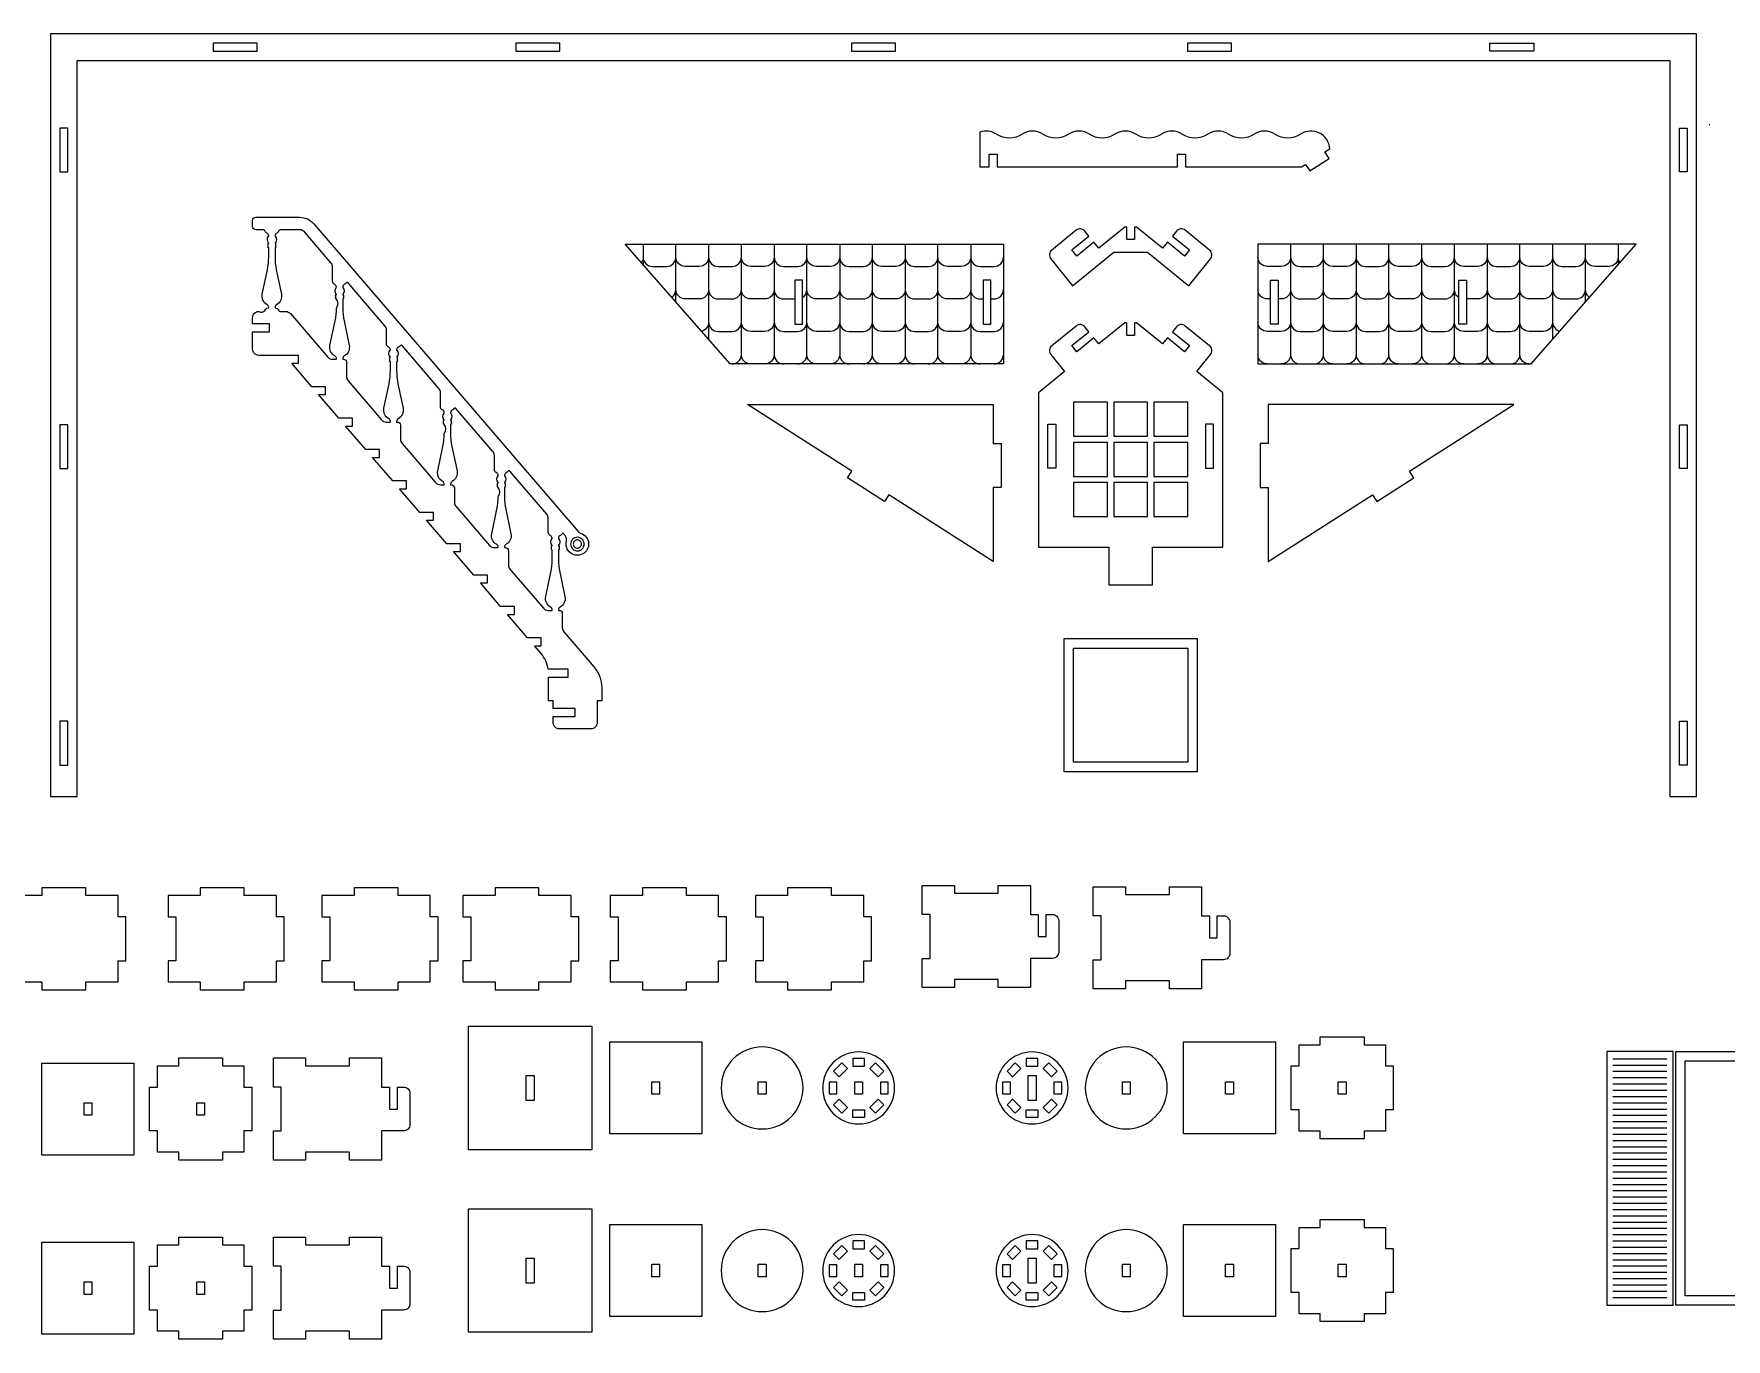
# Model space of a CAD drawing. Extents: x 9591 to 9820, y 1050 to 1177.
# Drawn here: x 9650.5 to 9704.4, y 1050.8 to 1092.4 of the extents above; entities that cross this region are included whole.
import ezdxf

# ---------------------------------------------------------------- set-up
doc = ezdxf.new("R2010")
doc.units = 0
doc.header["$MEASUREMENT"] = 0
doc.layers.add('LAYER_1', color=18, linetype='CONTINUOUS')

msp = doc.modelspace()

# ---------------------------------------------------------------- linework, layer by layer
at = {"layer": 'LAYER_1'}
for points in [[(9703.443, 1092.38), (9650.993, 1092.38), (9650.993, 1068.08), (9651.843, 1068.08), (9651.843, 1091.53), (9702.593, 1091.53), (9702.593, 1068.08), (9703.443, 1068.08)], [(9656.181, 1091.83), (9657.581, 1091.83), (9657.581, 1092.08), (9656.181, 1092.08)], [(9665.818, 1091.83), (9667.218, 1091.83), (9667.218, 1092.08), (9665.818, 1092.08)], [(9676.518, 1091.83), (9677.918, 1091.83), (9677.918, 1092.08), (9676.518, 1092.08)], [(9687.218, 1091.83), (9688.618, 1091.83), (9688.618, 1092.08), (9687.218, 1092.08)], [(9698.256, 1091.83), (9696.856, 1091.83), (9696.856, 1092.08), (9698.256, 1092.08)], [(9651.543, 1087.98), (9651.543, 1089.38), (9651.293, 1089.38), (9651.293, 1087.98)], [(9702.893, 1087.98), (9702.893, 1089.38), (9703.143, 1089.38), (9703.143, 1087.98)], [(9672.644, 1081.864), (9669.3, 1085.683), (9681.356, 1085.683), (9681.356, 1081.864)], [(9698.175, 1081.864), (9701.519, 1085.683), (9689.462, 1085.683), (9689.462, 1081.864)], [(9674.956, 1084.536), (9674.706, 1084.536), (9674.706, 1083.136), (9674.956, 1083.136)], [(9680.956, 1084.536), (9680.706, 1084.536), (9680.706, 1083.136), (9680.956, 1083.136)], [(9689.862, 1084.536), (9690.112, 1084.536), (9690.112, 1083.136), (9689.862, 1083.136)], [(9695.862, 1084.536), (9696.112, 1084.536), (9696.112, 1083.136), (9695.862, 1083.136)], [(9683.589, 1079.564), (9684.669, 1079.564), (9684.669, 1080.644), (9683.589, 1080.644)], [(9684.869, 1079.564), (9685.949, 1079.564), (9685.949, 1080.644), (9684.869, 1080.644)], [(9686.149, 1079.564), (9687.229, 1079.564), (9687.229, 1080.644), (9686.149, 1080.644)], [(9681.28, 1077.926), (9681.03, 1077.926), (9681.03, 1075.573), (9677.704, 1077.695), (9677.569, 1077.484), (9676.389, 1078.237), (9676.523, 1078.448), (9673.196, 1080.569), (9681.03, 1080.569), (9681.03, 1079.326), (9681.28, 1079.326)], [(9689.538, 1077.926), (9689.788, 1077.926), (9689.788, 1075.573), (9693.115, 1077.695), (9693.249, 1077.484), (9694.43, 1078.237), (9694.295, 1078.448), (9697.622, 1080.569), (9689.788, 1080.569), (9689.788, 1079.326), (9689.538, 1079.326)], [(9651.543, 1078.53), (9651.543, 1079.93), (9651.293, 1079.93), (9651.293, 1078.53)], [(9682.772, 1079.944), (9683.022, 1079.944), (9683.022, 1078.544), (9682.772, 1078.544)], [(9688.047, 1079.944), (9687.797, 1079.944), (9687.797, 1078.544), (9688.047, 1078.544)], [(9702.893, 1078.53), (9702.893, 1079.93), (9703.143, 1079.93), (9703.143, 1078.53)], [(9683.589, 1078.284), (9684.669, 1078.284), (9684.669, 1079.364), (9683.589, 1079.364)], [(9684.869, 1078.284), (9685.949, 1078.284), (9685.949, 1079.364), (9684.869, 1079.364)], [(9686.149, 1078.284), (9687.229, 1078.284), (9687.229, 1079.364), (9686.149, 1079.364)], [(9683.589, 1077.004), (9684.669, 1077.004), (9684.669, 1078.084), (9683.589, 1078.084)], [(9684.869, 1077.004), (9685.949, 1077.004), (9685.949, 1078.084), (9684.869, 1078.084)], [(9686.149, 1077.004), (9687.229, 1077.004), (9687.229, 1078.084), (9686.149, 1078.084)], [(9683.289, 1073.115), (9687.529, 1073.115), (9687.529, 1068.875), (9683.289, 1068.875)], [(9683.589, 1072.815), (9687.229, 1072.815), (9687.229, 1069.175), (9683.589, 1069.175)], [(9651.543, 1069.08), (9651.543, 1070.48), (9651.293, 1070.48), (9651.293, 1069.08)], [(9702.893, 1069.08), (9702.893, 1070.48), (9703.143, 1070.48), (9703.143, 1069.08)], [(9649.697, 1064.251), (9649.947, 1064.251), (9649.947, 1062.851), (9649.697, 1062.851), (9649.697, 1062.176), (9650.722, 1062.176), (9650.722, 1061.926), (9652.122, 1061.926), (9652.122, 1062.176), (9653.147, 1062.176), (9653.147, 1062.851), (9653.397, 1062.851), (9653.397, 1064.251), (9653.147, 1064.251), (9653.147, 1064.927), (9652.122, 1064.927), (9652.122, 1065.177), (9650.722, 1065.177), (9650.722, 1064.927), (9649.697, 1064.927)], [(9654.739, 1064.251), (9654.989, 1064.251), (9654.989, 1062.851), (9654.739, 1062.851), (9654.739, 1062.176), (9655.764, 1062.176), (9655.764, 1061.926), (9657.164, 1061.926), (9657.164, 1062.176), (9658.189, 1062.176), (9658.189, 1062.851), (9658.439, 1062.851), (9658.439, 1064.251), (9658.189, 1064.251), (9658.189, 1064.927), (9657.164, 1064.927), (9657.164, 1065.177), (9655.764, 1065.177), (9655.764, 1064.927), (9654.739, 1064.927)], [(9659.642, 1064.251), (9659.892, 1064.251), (9659.892, 1062.851), (9659.642, 1062.851), (9659.642, 1062.176), (9660.667, 1062.176), (9660.667, 1061.926), (9662.067, 1061.926), (9662.067, 1062.176), (9663.092, 1062.176), (9663.092, 1062.851), (9663.342, 1062.851), (9663.342, 1064.251), (9663.092, 1064.251), (9663.092, 1064.927), (9662.067, 1064.927), (9662.067, 1065.177), (9660.667, 1065.177), (9660.667, 1064.927), (9659.642, 1064.927)], [(9664.131, 1064.251), (9664.381, 1064.251), (9664.381, 1062.851), (9664.131, 1062.851), (9664.131, 1062.176), (9665.156, 1062.176), (9665.156, 1061.926), (9666.556, 1061.926), (9666.556, 1062.176), (9667.581, 1062.176), (9667.581, 1062.851), (9667.831, 1062.851), (9667.831, 1064.251), (9667.581, 1064.251), (9667.581, 1064.927), (9666.556, 1064.927), (9666.556, 1065.177), (9665.156, 1065.177), (9665.156, 1064.927), (9664.131, 1064.927)], [(9668.828, 1064.251), (9669.078, 1064.251), (9669.078, 1062.851), (9668.828, 1062.851), (9668.828, 1062.176), (9669.853, 1062.176), (9669.853, 1061.926), (9671.253, 1061.926), (9671.253, 1062.176), (9672.278, 1062.176), (9672.278, 1062.851), (9672.528, 1062.851), (9672.528, 1064.251), (9672.278, 1064.251), (9672.278, 1064.927), (9671.253, 1064.927), (9671.253, 1065.177), (9669.853, 1065.177), (9669.853, 1064.927), (9668.828, 1064.927)], [(9673.455, 1064.251), (9673.705, 1064.251), (9673.705, 1062.851), (9673.455, 1062.851), (9673.455, 1062.176), (9674.48, 1062.176), (9674.48, 1061.926), (9675.88, 1061.926), (9675.88, 1062.176), (9676.905, 1062.176), (9676.905, 1062.851), (9677.155, 1062.851), (9677.155, 1064.251), (9676.905, 1064.251), (9676.905, 1064.927), (9675.88, 1064.927), (9675.88, 1065.177), (9674.48, 1065.177), (9674.48, 1064.927), (9673.455, 1064.927)], [(9664.311, 1056.834), (9664.311, 1060.766), (9668.242, 1060.766), (9668.242, 1056.834)], [(9668.811, 1057.334), (9668.811, 1060.266), (9671.742, 1060.266), (9671.742, 1057.334)], [(9687.091, 1057.334), (9687.091, 1060.266), (9690.023, 1060.266), (9690.023, 1057.334)], [(9692.848, 1060.176), (9693.524, 1060.176), (9693.524, 1059.5), (9693.774, 1059.5), (9693.774, 1058.1), (9693.524, 1058.1), (9693.524, 1057.424), (9692.848, 1057.424), (9692.848, 1057.174), (9691.448, 1057.174), (9691.448, 1057.424), (9690.773, 1057.424), (9690.773, 1058.1), (9690.523, 1058.1), (9690.523, 1059.5), (9690.773, 1059.5), (9690.773, 1060.176), (9691.448, 1060.176), (9691.448, 1060.426), (9692.848, 1060.426)], [(9650.721, 1056.664), (9650.721, 1059.595), (9653.652, 1059.595), (9653.652, 1056.664)], [(9656.478, 1059.505), (9657.153, 1059.505), (9657.153, 1058.829), (9657.403, 1058.829), (9657.403, 1057.429), (9657.153, 1057.429), (9657.153, 1056.754), (9656.478, 1056.754), (9656.478, 1056.504), (9655.078, 1056.504), (9655.078, 1056.754), (9654.402, 1056.754), (9654.402, 1057.429), (9654.152, 1057.429), (9654.152, 1058.829), (9654.402, 1058.829), (9654.402, 1059.505), (9655.078, 1059.505), (9655.078, 1059.755), (9656.478, 1059.755)], [(9676.384, 1059.422), (9676.119, 1059.158), (9675.943, 1059.334), (9676.207, 1059.599)], [(9676.555, 1059.493), (9676.929, 1059.493), (9676.929, 1059.743), (9676.555, 1059.743)], [(9677.364, 1059.158), (9677.099, 1059.422), (9677.276, 1059.599), (9677.54, 1059.334)], [(9681.911, 1059.422), (9681.646, 1059.158), (9681.47, 1059.334), (9681.734, 1059.599)], [(9682.082, 1059.493), (9682.456, 1059.493), (9682.456, 1059.743), (9682.082, 1059.743)], [(9682.891, 1059.158), (9682.626, 1059.422), (9682.803, 1059.599), (9683.068, 1059.334)], [(9702.697, 1059.959), (9700.577, 1059.959), (9700.577, 1051.879), (9702.697, 1051.879)], [(9707.017, 1059.959), (9707.017, 1051.879), (9702.777, 1051.879), (9702.777, 1059.959)], [(9703.077, 1059.659), (9706.717, 1059.659), (9706.717, 1052.179), (9703.077, 1052.179)], [(9666.151, 1058.4), (9666.151, 1059.2), (9666.401, 1059.2), (9666.401, 1058.4)], [(9682.394, 1059.2), (9682.394, 1058.4), (9682.144, 1058.4), (9682.144, 1059.2)], [(9670.151, 1058.6), (9670.151, 1059), (9670.401, 1059), (9670.401, 1058.6)], [(9673.542, 1058.6), (9673.542, 1059), (9673.792, 1059), (9673.792, 1058.6)], [(9676.049, 1058.613), (9676.049, 1058.987), (9675.799, 1058.987), (9675.799, 1058.613)], [(9676.617, 1058.6), (9676.617, 1059), (9676.867, 1059), (9676.867, 1058.6)], [(9677.434, 1058.987), (9677.434, 1058.613), (9677.684, 1058.613), (9677.684, 1058.987)], [(9681.576, 1058.613), (9681.576, 1058.987), (9681.326, 1058.987), (9681.326, 1058.613)], [(9682.962, 1058.987), (9682.962, 1058.613), (9683.212, 1058.613), (9683.212, 1058.987)], [(9685.144, 1058.6), (9685.144, 1059), (9685.394, 1059), (9685.394, 1058.6)], [(9688.432, 1058.6), (9688.432, 1059), (9688.682, 1059), (9688.682, 1058.6)], [(9692.023, 1058.6), (9692.023, 1059), (9692.273, 1059), (9692.273, 1058.6)], [(9652.061, 1057.929), (9652.061, 1058.329), (9652.311, 1058.329), (9652.311, 1057.929)], [(9655.653, 1057.929), (9655.653, 1058.329), (9655.903, 1058.329), (9655.903, 1057.929)], [(9676.384, 1058.178), (9676.119, 1058.442), (9675.943, 1058.265), (9676.207, 1058.001)], [(9676.555, 1058.107), (9676.929, 1058.107), (9676.929, 1057.857), (9676.555, 1057.857)], [(9677.364, 1058.442), (9677.099, 1058.178), (9677.276, 1058.001), (9677.54, 1058.265)], [(9681.911, 1058.178), (9681.646, 1058.442), (9681.47, 1058.265), (9681.734, 1058.001)], [(9682.082, 1058.107), (9682.456, 1058.107), (9682.456, 1057.857), (9682.082, 1057.857)], [(9682.891, 1058.442), (9682.626, 1058.178), (9682.803, 1058.001), (9683.068, 1058.265)], [(9664.311, 1051.017), (9664.311, 1054.948), (9668.242, 1054.948), (9668.242, 1051.017)], [(9668.811, 1051.517), (9668.811, 1054.448), (9671.742, 1054.448), (9671.742, 1051.517)], [(9687.091, 1051.517), (9687.091, 1054.448), (9690.023, 1054.448), (9690.023, 1051.517)], [(9692.848, 1054.358), (9693.524, 1054.358), (9693.524, 1053.682), (9693.774, 1053.682), (9693.774, 1052.282), (9693.524, 1052.282), (9693.524, 1051.607), (9692.848, 1051.607), (9692.848, 1051.357), (9691.448, 1051.357), (9691.448, 1051.607), (9690.773, 1051.607), (9690.773, 1052.282), (9690.523, 1052.282), (9690.523, 1053.682), (9690.773, 1053.682), (9690.773, 1054.358), (9691.448, 1054.358), (9691.448, 1054.608), (9692.848, 1054.608)], [(9650.721, 1050.958), (9650.721, 1053.889), (9653.652, 1053.889), (9653.652, 1050.958)], [(9656.478, 1053.799), (9657.153, 1053.799), (9657.153, 1053.124), (9657.403, 1053.124), (9657.403, 1051.724), (9657.153, 1051.724), (9657.153, 1051.048), (9656.478, 1051.048), (9656.478, 1050.798), (9655.078, 1050.798), (9655.078, 1051.048), (9654.402, 1051.048), (9654.402, 1051.724), (9654.152, 1051.724), (9654.152, 1053.124), (9654.402, 1053.124), (9654.402, 1053.799), (9655.078, 1053.799), (9655.078, 1054.049), (9656.478, 1054.049)], [(9676.384, 1053.605), (9676.119, 1053.34), (9675.943, 1053.517), (9676.207, 1053.781)], [(9676.555, 1053.675), (9676.929, 1053.675), (9676.929, 1053.925), (9676.555, 1053.925)], [(9677.364, 1053.34), (9677.099, 1053.605), (9677.276, 1053.781), (9677.54, 1053.517)], [(9681.911, 1053.605), (9681.646, 1053.34), (9681.47, 1053.517), (9681.734, 1053.781)], [(9682.082, 1053.675), (9682.456, 1053.675), (9682.456, 1053.925), (9682.082, 1053.925)], [(9682.891, 1053.34), (9682.626, 1053.605), (9682.803, 1053.781), (9683.068, 1053.517)], [(9666.151, 1052.582), (9666.151, 1053.382), (9666.401, 1053.382), (9666.401, 1052.582)], [(9670.151, 1052.782), (9670.151, 1053.182), (9670.401, 1053.182), (9670.401, 1052.782)], [(9673.542, 1052.782), (9673.542, 1053.182), (9673.792, 1053.182), (9673.792, 1052.782)], [(9676.049, 1052.795), (9676.049, 1053.169), (9675.799, 1053.169), (9675.799, 1052.795)], [(9676.617, 1052.782), (9676.617, 1053.182), (9676.867, 1053.182), (9676.867, 1052.782)], [(9677.434, 1053.169), (9677.434, 1052.795), (9677.684, 1052.795), (9677.684, 1053.169)], [(9681.576, 1052.795), (9681.576, 1053.169), (9681.326, 1053.169), (9681.326, 1052.795)], [(9682.394, 1053.382), (9682.394, 1052.582), (9682.144, 1052.582), (9682.144, 1053.382)], [(9682.962, 1053.169), (9682.962, 1052.795), (9683.212, 1052.795), (9683.212, 1053.169)], [(9685.144, 1052.782), (9685.144, 1053.182), (9685.394, 1053.182), (9685.394, 1052.782)], [(9688.432, 1052.782), (9688.432, 1053.182), (9688.682, 1053.182), (9688.682, 1052.782)], [(9692.023, 1052.782), (9692.023, 1053.182), (9692.273, 1053.182), (9692.273, 1052.782)], [(9652.061, 1052.224), (9652.061, 1052.624), (9652.311, 1052.624), (9652.311, 1052.224)], [(9655.653, 1052.224), (9655.653, 1052.624), (9655.903, 1052.624), (9655.903, 1052.224)], [(9676.384, 1052.36), (9676.119, 1052.625), (9675.943, 1052.448), (9676.207, 1052.183)], [(9677.364, 1052.625), (9677.099, 1052.36), (9677.276, 1052.183), (9677.54, 1052.448)], [(9681.911, 1052.36), (9681.646, 1052.625), (9681.47, 1052.448), (9681.734, 1052.183)], [(9682.891, 1052.625), (9682.626, 1052.36), (9682.803, 1052.183), (9683.068, 1052.448)], [(9676.555, 1052.289), (9676.929, 1052.289), (9676.929, 1052.039), (9676.555, 1052.039)], [(9682.082, 1052.289), (9682.456, 1052.289), (9682.456, 1052.039), (9682.082, 1052.039)]]:
    msp.add_lwpolyline(points, close=True, dxfattribs=at)
for points in [[(9686.904, 1088.142), (9686.904, 1088.542), (9687.154, 1088.542), (9687.154, 1088.142), (9690.852, 1088.142), (9690.979, 1088.223), (9691.113, 1088.012), (9691.733, 1088.407), (9691.598, 1088.618), (9691.753, 1088.717, 0.579603), (9690.823, 1089.185, -0.300981), (9690.007, 1089.185, 0.300981), (9689.345, 1089.185, -0.300981), (9688.529, 1089.185, 0.300981), (9687.866, 1089.185, -0.300981), (9687.05, 1089.185, 0.300981), (9686.388, 1089.185, -0.300981), (9685.572, 1089.185, 0.300981), (9684.91, 1089.185, -0.300981), (9684.094, 1089.185, 0.300981), (9683.431, 1089.185, -0.300981), (9682.615, 1089.185, 0.300981), (9681.953, 1089.185, -0.300981), (9681.137, 1089.185, 0.236244), (9680.604, 1089.249), (9680.604, 1088.142), (9680.904, 1088.142), (9680.904, 1088.542), (9681.154, 1088.542), (9681.154, 1088.142)], [(9666.864, 1071.887), (9667.49, 1071.887), (9667.49, 1072.137), (9666.853, 1072.137, 0.140614), (9666.622, 1072.638), (9666.409, 1072.887), (9666.631, 1072.887), (9666.631, 1073.137), (9666.194, 1073.137), (9665.55, 1073.887), (9665.772, 1073.887), (9665.772, 1074.137), (9665.335, 1074.137), (9664.691, 1074.887), (9664.913, 1074.887), (9664.913, 1075.137), (9664.476, 1075.137), (9663.831, 1075.887), (9664.054, 1075.887), (9664.054, 1076.137), (9663.617, 1076.137), (9662.972, 1076.887), (9663.195, 1076.887), (9663.195, 1077.137), (9662.758, 1077.137), (9662.113, 1077.887), (9662.336, 1077.887), (9662.336, 1078.137), (9661.899, 1078.137), (9661.254, 1078.887), (9661.476, 1078.887), (9661.476, 1079.137), (9661.039, 1079.137), (9660.395, 1079.887), (9660.617, 1079.887), (9660.617, 1080.137), (9660.18, 1080.137), (9659.536, 1080.887), (9659.758, 1080.887), (9659.758, 1081.137), (9659.321, 1081.137), (9658.677, 1081.887), (9658.899, 1081.887), (9658.899, 1082.137), (9657.632, 1082.137, -0.414214), (9657.432, 1082.337), (9657.432, 1082.887), (9657.973, 1082.887), (9657.973, 1083.137), (9657.432, 1083.137), (9657.432, 1083.337, -0.414214), (9657.632, 1083.537, 0.352171), (9657.825, 1083.569, -0.352171), (9657.923, 1083.647), (9657.946, 1083.647), (9657.946, 1083.664, 0.272519), (9657.894, 1083.751, -0.328849), (9657.74, 1084.088), (9657.903, 1084.866, 0.051698), (9657.946, 1085.277), (9657.946, 1085.563, 0.366837), (9657.937, 1085.573, -0.600564), (9657.925, 1085.609, 0.39765), (9657.925, 1085.623, -0.39765), (9657.925, 1085.653, 0.39765), (9657.925, 1085.667, -0.594353), (9657.937, 1085.704, 0.584261), (9657.943, 1085.72, -0.375636), (9657.941, 1085.932, 0.187098), (9657.946, 1085.946, 0.294683), (9657.884, 1086.035, -0.244569), (9657.825, 1086.106, 0.352171), (9657.786, 1086.137), (9657.532, 1086.137, -0.414214), (9657.432, 1086.237), (9657.432, 1086.437, -0.414214), (9657.532, 1086.537), (9658.932, 1086.537, -0.21865), (9659.387, 1086.328), (9667.807, 1076.527, 0.134714), (9667.895, 1076.468, -0.655406), (9667.951, 1075.811, -0.655406), (9667.432, 1076.218, 0.245805), (9667.39, 1076.398), (9667.349, 1076.447, 0.507332), (9667.284, 1076.442, -0.156752), (9667.238, 1076.402, 0.294683), (9667.176, 1076.313, 0.187098), (9667.181, 1076.299, -0.375636), (9667.179, 1076.087, 0.584261), (9667.185, 1076.071, -0.594353), (9667.197, 1076.034, 0.39765), (9667.197, 1076.02, -0.39765), (9667.197, 1075.99, 0.39765), (9667.197, 1075.977, -0.600564), (9667.185, 1075.94, 0.366837), (9667.176, 1075.93), (9667.176, 1075.644, 0.051698), (9667.219, 1075.234), (9667.382, 1074.456, -0.328849), (9667.228, 1074.119, 0.272519), (9667.176, 1074.031), (9667.176, 1074.014), (9667.199, 1074.014, -0.414214), (9667.299, 1073.914), (9667.299, 1073.459, 0.179323), (9667.348, 1073.329), (9668.314, 1072.204, -0.179323), (9668.556, 1071.552), (9668.556, 1071.137), (9668.41, 1071.137), (9668.41, 1070.437, -0.414214), (9668.21, 1070.237), (9667.21, 1070.237, -0.414214), (9667.01, 1070.437), (9667.01, 1070.637), (9667.71, 1070.637), (9667.71, 1070.887), (9667.01, 1070.887), (9667.01, 1071.137), (9666.864, 1071.137)], [(9658.267, 1086.107, -0.251154), (9658.207, 1086.035, 0.294683), (9658.146, 1085.946, 0.187098), (9658.151, 1085.932, -0.375636), (9658.149, 1085.72, 0.584261), (9658.155, 1085.704, -0.594353), (9658.166, 1085.667, 0.39765), (9658.166, 1085.653, -0.39765), (9658.166, 1085.623, 0.39765), (9658.166, 1085.609, -0.600564), (9658.154, 1085.573, 0.366837), (9658.146, 1085.563), (9658.146, 1085.277, 0.051698), (9658.188, 1084.866), (9658.351, 1084.088, -0.328849), (9658.197, 1083.751, 0.272519), (9658.146, 1083.664), (9658.146, 1083.647, -0.352171), (9658.266, 1083.569, 0.352171), (9658.306, 1083.537), (9658.486, 1083.537, -0.21865), (9658.638, 1083.468), (9659.826, 1082.084, 0.21865), (9659.978, 1082.014), (9660.104, 1082.014), (9660.104, 1082.031, 0.272519), (9660.052, 1082.119, -0.328849), (9659.898, 1082.456), (9660.061, 1083.234, 0.051698), (9660.104, 1083.644, 0.366837), (9660.095, 1083.94, -0.600564), (9660.083, 1083.977, 0.39765), (9660.083, 1083.99, -0.39765), (9660.083, 1084.02, 0.39765), (9660.083, 1084.034, -0.594353), (9660.095, 1084.071, 0.584261), (9660.1, 1084.087, -0.375636), (9660.099, 1084.299, 0.187098), (9660.104, 1084.313, 0.294683), (9660.042, 1084.402, -0.302722), (9659.981, 1084.494), (9659.981, 1084.95, 0.179323), (9659.932, 1085.08), (9659.084, 1086.068, 0.21865), (9658.932, 1086.137), (9658.306, 1086.137, 0.352171)], [(9685.534, 1086.224), (9685.534, 1085.824), (9685.284, 1085.824), (9685.284, 1086.224), (9685.226, 1086.224), (9684.393, 1085.548), (9684.236, 1085.743), (9683.692, 1085.302), (9683.534, 1085.496), (9684.078, 1085.937), (9683.952, 1086.092, 0.414214), (9683.671, 1086.122), (9682.894, 1085.492, 0.414214), (9682.865, 1085.211), (9683.557, 1084.356), (9684.874, 1085.424), (9685.944, 1085.424), (9687.261, 1084.356), (9687.954, 1085.211, 0.414214), (9687.924, 1085.492), (9687.147, 1086.122, 0.414214), (9686.866, 1086.092), (9686.74, 1085.937), (9687.284, 1085.496), (9687.127, 1085.302), (9686.583, 1085.743), (9686.425, 1085.548), (9685.592, 1086.224)], [(9661.813, 1081.94, -0.600564), (9661.801, 1081.977, 0.39765), (9661.801, 1081.99, -0.39765), (9661.801, 1082.02, 0.39765), (9661.801, 1082.034, -0.594353), (9661.813, 1082.071, 0.584261), (9661.819, 1082.087, -0.375636), (9661.817, 1082.299, 0.187098), (9661.822, 1082.313, 0.294683), (9661.76, 1082.402, -0.302722), (9661.699, 1082.494), (9661.699, 1082.95, 0.179323), (9661.65, 1083.08), (9660.476, 1084.447, 0.507332), (9660.412, 1084.442, -0.156752), (9660.365, 1084.402, 0.294683), (9660.304, 1084.313, 0.187098), (9660.308, 1084.299, -0.375636), (9660.307, 1084.087, 0.584261), (9660.312, 1084.071, -0.594353), (9660.324, 1084.034, 0.39765), (9660.324, 1084.02, -0.39765), (9660.324, 1083.99, 0.39765), (9660.324, 1083.977, -0.600564), (9660.312, 1083.94, 0.366837), (9660.304, 1083.93), (9660.304, 1083.644, 0.051698), (9660.346, 1083.234), (9660.509, 1082.456, -0.328849), (9660.355, 1082.119, 0.272519), (9660.304, 1082.031), (9660.304, 1082.014), (9660.327, 1082.014, -0.414214), (9660.427, 1081.914), (9660.427, 1081.459, 0.179323), (9660.475, 1081.329), (9661.544, 1080.084, 0.21865), (9661.696, 1080.014), (9661.822, 1080.014), (9661.822, 1080.031, 0.272519), (9661.77, 1080.119, -0.328849), (9661.616, 1080.456), (9661.779, 1081.234, 0.051698), (9661.822, 1081.644), (9661.822, 1081.93, 0.366837)], [(9686.109, 1074.831), (9686.109, 1076.031), (9688.347, 1076.031), (9688.347, 1080.944), (9687.513, 1081.619), (9687.954, 1082.163, 0.414214), (9687.924, 1082.444), (9687.147, 1083.073, 0.414214), (9686.866, 1083.044), (9686.74, 1082.889), (9687.284, 1082.448), (9687.127, 1082.254), (9686.583, 1082.694), (9686.425, 1082.5), (9685.592, 1083.175), (9685.534, 1083.175), (9685.534, 1082.775), (9685.284, 1082.775), (9685.284, 1083.175), (9685.226, 1083.175), (9684.393, 1082.5), (9684.236, 1082.694), (9683.692, 1082.254), (9683.534, 1082.448), (9684.078, 1082.889), (9683.952, 1083.044, 0.414214), (9683.671, 1083.073), (9682.894, 1082.444, 0.414214), (9682.865, 1082.163), (9683.305, 1081.619), (9682.472, 1080.944), (9682.472, 1076.031), (9684.709, 1076.031), (9684.709, 1074.831)], [(9663.497, 1079.234, 0.051698), (9663.54, 1079.644, 0.366837), (9663.532, 1079.94, -0.600564), (9663.519, 1079.977, 0.39765), (9663.519, 1079.99, -0.39765), (9663.519, 1080.02, 0.39765), (9663.519, 1080.034, -0.594353), (9663.531, 1080.071, 0.584261), (9663.537, 1080.087, -0.375636), (9663.535, 1080.299, 0.187098), (9663.54, 1080.313, 0.294683), (9663.478, 1080.402, -0.302722), (9663.417, 1080.494), (9663.417, 1080.95, 0.179323), (9663.369, 1081.08), (9662.194, 1082.447, 0.507332), (9662.13, 1082.442, -0.156752), (9662.083, 1082.402, 0.294683), (9662.022, 1082.313, 0.187098), (9662.027, 1082.299, -0.375636), (9662.025, 1082.087, 0.584261), (9662.03, 1082.071, -0.594353), (9662.042, 1082.034, 0.39765), (9662.042, 1082.02, -0.39765), (9662.042, 1081.99, 0.39765), (9662.042, 1081.977, -0.600564), (9662.03, 1081.94, 0.366837), (9662.022, 1081.93), (9662.022, 1081.644, 0.051698), (9662.064, 1081.234), (9662.227, 1080.456, -0.328849), (9662.073, 1080.119, 0.272519), (9662.022, 1080.031), (9662.022, 1080.014), (9662.045, 1080.014, -0.414214), (9662.145, 1079.914), (9662.145, 1079.459, 0.179323), (9662.193, 1079.329), (9663.263, 1078.084, 0.21865), (9663.414, 1078.014), (9663.54, 1078.014), (9663.54, 1078.031, 0.272519), (9663.488, 1078.119, -0.328849), (9663.334, 1078.456)], [(9665.258, 1077.644, 0.366837), (9665.25, 1077.94, -0.600564), (9665.237, 1077.977, 0.39765), (9665.237, 1077.99, -0.39765), (9665.237, 1078.02, 0.39765), (9665.237, 1078.034, -0.594353), (9665.249, 1078.071, 0.584261), (9665.255, 1078.087, -0.375636), (9665.253, 1078.299, 0.187098), (9665.258, 1078.313, 0.294683), (9665.197, 1078.402, -0.302722), (9665.135, 1078.494), (9665.135, 1078.95, 0.179323), (9665.087, 1079.08), (9663.912, 1080.447, 0.507332), (9663.848, 1080.442, -0.156752), (9663.801, 1080.402, 0.294683), (9663.74, 1080.313, 0.187098), (9663.745, 1080.299, -0.375636), (9663.743, 1080.087, 0.584261), (9663.749, 1080.071, -0.594353), (9663.761, 1080.034, 0.39765), (9663.761, 1080.02, -0.39765), (9663.761, 1079.99, 0.39765), (9663.761, 1079.977, -0.600564), (9663.748, 1079.94, 0.366837), (9663.74, 1079.93), (9663.74, 1079.644, 0.051698), (9663.782, 1079.234), (9663.945, 1078.456, -0.328849), (9663.791, 1078.119, 0.272519), (9663.74, 1078.031), (9663.74, 1078.014), (9663.763, 1078.014, -0.414214), (9663.863, 1077.914), (9663.863, 1077.459, 0.179323), (9663.911, 1077.329), (9664.981, 1076.084, 0.21865), (9665.132, 1076.014), (9665.258, 1076.014), (9665.258, 1076.031, 0.272519), (9665.207, 1076.119, -0.328849), (9665.053, 1076.456), (9665.216, 1077.234, 0.051698)], [(9666.976, 1075.93, 0.366837), (9666.968, 1075.94, -0.600564), (9666.956, 1075.977, 0.39765), (9666.956, 1075.99, -0.39765), (9666.956, 1076.02, 0.39765), (9666.956, 1076.034, -0.594353), (9666.968, 1076.071, 0.584261), (9666.973, 1076.087, -0.375636), (9666.971, 1076.299, 0.187098), (9666.976, 1076.313, 0.294683), (9666.915, 1076.402, -0.302722), (9666.853, 1076.494), (9666.853, 1076.95, 0.179323), (9666.805, 1077.08), (9665.631, 1078.447, 0.507332), (9665.566, 1078.442, -0.156752), (9665.52, 1078.402, 0.294683), (9665.458, 1078.313, 0.187098), (9665.463, 1078.299, -0.375636), (9665.461, 1078.087, 0.584261), (9665.467, 1078.071, -0.594353), (9665.479, 1078.034, 0.39765), (9665.479, 1078.02, -0.39765), (9665.479, 1077.99, 0.39765), (9665.479, 1077.977, -0.600564), (9665.466, 1077.94, 0.366837), (9665.458, 1077.93), (9665.458, 1077.644, 0.051698), (9665.501, 1077.234), (9665.664, 1076.456, -0.328849), (9665.51, 1076.119, 0.272519), (9665.458, 1076.031), (9665.458, 1076.014), (9665.481, 1076.014, -0.414214), (9665.581, 1075.914), (9665.581, 1075.459, 0.179323), (9665.629, 1075.329), (9666.699, 1074.084, 0.21865), (9666.851, 1074.014), (9666.976, 1074.014), (9666.976, 1074.031, 0.272519), (9666.925, 1074.119, -0.328849), (9666.771, 1074.456), (9666.934, 1075.234, 0.051698), (9666.976, 1075.644)], [(9667.78, 1076.344, 0.414214), (9667.564, 1076.127, 0.414214), (9667.78, 1075.911, 0.414214), (9667.997, 1076.127, 0.414214)], [(9667.78, 1076.257, 0.414214), (9667.651, 1076.127, 0.414214), (9667.78, 1075.998, 0.414214), (9667.909, 1076.127, 0.414214)], [(9682.467, 1064.327), (9682.467, 1063.627), (9682.717, 1063.627), (9682.717, 1064.327), (9682.917, 1064.327, -0.414214), (9683.117, 1064.127), (9683.117, 1063.127, -0.414214), (9682.917, 1062.927), (9682.217, 1062.927), (9682.217, 1062.002), (9681.192, 1062.002), (9681.192, 1062.252), (9679.792, 1062.252), (9679.792, 1062.002), (9678.767, 1062.002), (9678.767, 1062.927), (9679.017, 1062.927), (9679.017, 1064.327), (9678.767, 1064.327), (9678.767, 1065.253), (9679.792, 1065.253), (9679.792, 1065.003), (9681.192, 1065.003), (9681.192, 1065.253), (9682.217, 1065.253), (9682.217, 1064.327)], [(9687.918, 1064.285), (9687.918, 1063.585), (9688.168, 1063.585), (9688.168, 1064.285), (9688.368, 1064.285, -0.414214), (9688.568, 1064.085), (9688.568, 1063.085, -0.414214), (9688.368, 1062.885), (9687.668, 1062.885), (9687.668, 1061.96), (9686.643, 1061.96), (9686.643, 1062.21), (9685.243, 1062.21), (9685.243, 1061.96), (9684.218, 1061.96), (9684.218, 1062.885), (9684.468, 1062.885), (9684.468, 1064.285), (9684.218, 1064.285), (9684.218, 1065.211), (9685.243, 1065.211), (9685.243, 1064.961), (9686.643, 1064.961), (9686.643, 1065.211), (9687.668, 1065.211), (9687.668, 1064.285)], [(9673.667, 1060.106, 0.414214), (9672.361, 1058.8, 0.414214), (9673.667, 1057.494, 0.414214), (9674.972, 1058.8, 0.414214)], [(9685.269, 1060.106, 0.414214), (9683.963, 1058.8, 0.414214), (9685.269, 1057.494, 0.414214), (9686.574, 1058.8, 0.414214)], [(9661.794, 1058.829), (9661.794, 1058.129), (9662.044, 1058.129), (9662.044, 1058.829), (9662.244, 1058.829, -0.414214), (9662.444, 1058.629), (9662.444, 1057.629, -0.414214), (9662.244, 1057.429), (9661.544, 1057.429), (9661.544, 1056.504), (9660.519, 1056.504), (9660.519, 1056.754), (9659.119, 1056.754), (9659.119, 1056.504), (9658.094, 1056.504), (9658.094, 1057.429), (9658.344, 1057.429), (9658.344, 1058.829), (9658.094, 1058.829), (9658.094, 1059.755), (9659.119, 1059.755), (9659.119, 1059.505), (9660.519, 1059.505), (9660.519, 1059.755), (9661.544, 1059.755), (9661.544, 1058.829)], [(9676.742, 1059.946, 0.414214), (9675.596, 1058.8, 0.414214), (9676.742, 1057.654, 0.414214), (9677.887, 1058.8, 0.414214)], [(9682.269, 1059.946, 0.414214), (9681.123, 1058.8, 0.414214), (9682.269, 1057.654, 0.414214), (9683.414, 1058.8, 0.414214)], [(9673.667, 1054.288, 0.414214), (9672.361, 1052.982, 0.414214), (9673.667, 1051.677, 0.414214), (9674.972, 1052.982, 0.414214)], [(9685.269, 1054.288, 0.414214), (9683.963, 1052.982, 0.414214), (9685.269, 1051.677, 0.414214), (9686.574, 1052.982, 0.414214)], [(9661.794, 1053.124), (9661.794, 1052.424), (9662.044, 1052.424), (9662.044, 1053.124), (9662.244, 1053.124, -0.414214), (9662.444, 1052.924), (9662.444, 1051.924, -0.414214), (9662.244, 1051.724), (9661.544, 1051.724), (9661.544, 1050.798), (9660.519, 1050.798), (9660.519, 1051.048), (9659.119, 1051.048), (9659.119, 1050.798), (9658.094, 1050.798), (9658.094, 1051.724), (9658.344, 1051.724), (9658.344, 1053.124), (9658.094, 1053.124), (9658.094, 1054.049), (9659.119, 1054.049), (9659.119, 1053.799), (9660.519, 1053.799), (9660.519, 1054.049), (9661.544, 1054.049), (9661.544, 1053.124)], [(9676.742, 1054.128, 0.414214), (9675.596, 1052.982, 0.414214), (9676.742, 1051.837, 0.414214), (9677.887, 1052.982, 0.414214)], [(9682.269, 1054.128, 0.414214), (9681.123, 1052.982, 0.414214), (9682.269, 1051.837, 0.414214), (9683.414, 1052.982, 0.414214)]]:
    msp.add_lwpolyline(points, format="xyb", close=True, dxfattribs=at)
for points in [[(9703.844, 1089.491), (9703.865, 1089.491)], [(9669.876, 1085.683), (9669.876, 1085.025)], [(9670.92, 1083.833), (9670.92, 1085.683)], [(9671.963, 1085.683), (9671.963, 1082.641)], [(9698.855, 1085.683), (9698.855, 1082.641)], [(9699.899, 1083.833), (9699.899, 1085.683)], [(9700.942, 1085.683), (9700.942, 1085.025)], [(9702.497, 1059.719), (9700.777, 1059.719)], [(9702.497, 1059.519), (9700.777, 1059.519)], [(9702.497, 1059.319), (9700.777, 1059.319)], [(9702.497, 1059.119), (9700.777, 1059.119)], [(9702.497, 1058.919), (9700.777, 1058.919)], [(9702.497, 1058.719), (9700.777, 1058.719)], [(9702.497, 1058.519), (9700.777, 1058.519)], [(9702.497, 1058.319), (9700.777, 1058.319)], [(9702.497, 1058.119), (9700.777, 1058.119)], [(9702.497, 1057.919), (9700.777, 1057.919)], [(9702.497, 1057.719), (9700.777, 1057.719)], [(9702.497, 1057.519), (9700.777, 1057.519)], [(9702.497, 1057.319), (9700.777, 1057.319)], [(9702.497, 1057.119), (9700.777, 1057.119)], [(9702.497, 1056.919), (9700.777, 1056.919)], [(9702.497, 1056.719), (9700.777, 1056.719)], [(9702.497, 1056.519), (9700.777, 1056.519)], [(9702.497, 1056.319), (9700.777, 1056.319)], [(9702.497, 1056.119), (9700.777, 1056.119)], [(9702.497, 1055.919), (9700.777, 1055.919)], [(9702.497, 1055.719), (9700.777, 1055.719)], [(9702.497, 1055.519), (9700.777, 1055.519)], [(9702.497, 1055.319), (9700.777, 1055.319)], [(9702.497, 1055.119), (9700.777, 1055.119)], [(9702.497, 1054.919), (9700.777, 1054.919)], [(9702.497, 1054.719), (9700.777, 1054.719)], [(9702.497, 1054.519), (9700.777, 1054.519)], [(9702.497, 1054.319), (9700.777, 1054.319)], [(9702.497, 1054.119), (9700.777, 1054.119)], [(9702.497, 1053.919), (9700.777, 1053.919)], [(9702.497, 1053.719), (9700.777, 1053.719)], [(9702.497, 1053.519), (9700.777, 1053.519)], [(9702.497, 1053.319), (9700.777, 1053.319)], [(9702.497, 1053.119), (9700.777, 1053.119)], [(9702.497, 1052.919), (9700.777, 1052.919)], [(9702.497, 1052.719), (9700.777, 1052.719)], [(9702.497, 1052.519), (9700.777, 1052.519)], [(9702.497, 1052.319), (9700.777, 1052.319)], [(9702.497, 1052.119), (9700.777, 1052.119)]]:
    msp.add_lwpolyline(points, dxfattribs=at)
for points in [[(9672.707, 1081.864, 0.414214), (9673.007, 1082.164), (9673.007, 1085.683)], [(9674.051, 1085.683), (9674.051, 1082.164, -0.414214), (9673.751, 1081.864)], [(9675.394, 1081.864, -0.414214), (9675.094, 1082.164), (9675.094, 1085.683)], [(9676.138, 1085.683), (9676.138, 1082.164, -0.414214), (9675.838, 1081.864)], [(9676.882, 1081.864, 0.414214), (9677.182, 1082.164), (9677.182, 1085.683)], [(9678.225, 1085.683), (9678.225, 1082.164, -0.414214), (9677.925, 1081.864)], [(9678.969, 1081.864, 0.414214), (9679.269, 1082.164), (9679.269, 1085.683)], [(9680.312, 1085.683), (9680.312, 1082.164, 0.414214), (9680.612, 1081.864)], [(9690.506, 1085.683), (9690.506, 1082.164, -0.414214), (9690.206, 1081.864)], [(9691.25, 1081.864, 0.414214), (9691.55, 1082.164), (9691.55, 1085.683)], [(9692.593, 1085.683), (9692.593, 1082.164, -0.414214), (9692.293, 1081.864)], [(9693.937, 1081.864, -0.414214), (9693.637, 1082.164), (9693.637, 1085.683)], [(9694.681, 1085.683), (9694.681, 1082.164, 0.414214), (9694.981, 1081.864)], [(9696.024, 1081.864, -0.414214), (9695.724, 1082.164), (9695.724, 1085.683)], [(9696.768, 1085.683), (9696.768, 1082.164, 0.414214), (9697.068, 1081.864)], [(9698.111, 1081.864, -0.414214), (9697.811, 1082.164), (9697.811, 1085.683)], [(9669.876, 1085.269, -0.159509), (9669.818, 1085.091)], [(9669.876, 1085.269, 0.414214), (9670.176, 1084.969), (9670.62, 1084.969, 0.414214), (9670.92, 1085.269)], [(9671.963, 1085.269, -0.414214), (9671.663, 1084.969), (9671.22, 1084.969, -0.414214), (9670.92, 1085.269)], [(9671.963, 1085.269, 0.414214), (9672.263, 1084.969), (9672.707, 1084.969, 0.414214), (9673.007, 1085.269)], [(9674.051, 1085.269, -0.414214), (9673.751, 1084.969), (9673.307, 1084.969, -0.414214), (9673.007, 1085.269)], [(9674.051, 1085.269, 0.414214), (9674.351, 1084.969), (9674.794, 1084.969, 0.414214), (9675.094, 1085.269)], [(9676.138, 1085.269, -0.414214), (9675.838, 1084.969), (9675.394, 1084.969, -0.414214), (9675.094, 1085.269)], [(9676.138, 1085.269, 0.414214), (9676.438, 1084.969), (9676.882, 1084.969, 0.414214), (9677.182, 1085.269)], [(9678.225, 1085.269, -0.414214), (9677.925, 1084.969), (9677.482, 1084.969, -0.414214), (9677.182, 1085.269)], [(9678.225, 1085.269, 0.414214), (9678.525, 1084.969), (9678.969, 1084.969, 0.414214), (9679.269, 1085.269)], [(9680.312, 1085.269, -0.414214), (9680.012, 1084.969), (9679.569, 1084.969, -0.414214), (9679.269, 1085.269)], [(9680.312, 1085.269, 0.414214), (9680.612, 1084.969), (9681.056, 1084.969, 0.414214), (9681.356, 1085.269)], [(9690.506, 1085.269, -0.414214), (9690.206, 1084.969), (9689.762, 1084.969, -0.414214), (9689.462, 1085.269)], [(9690.506, 1085.269, 0.414214), (9690.806, 1084.969), (9691.25, 1084.969, 0.414214), (9691.55, 1085.269)], [(9692.593, 1085.269, -0.414214), (9692.293, 1084.969), (9691.85, 1084.969, -0.414214), (9691.55, 1085.269)], [(9692.593, 1085.269, 0.414214), (9692.893, 1084.969), (9693.337, 1084.969, 0.414214), (9693.637, 1085.269)], [(9694.681, 1085.269, -0.414214), (9694.381, 1084.969), (9693.937, 1084.969, -0.414214), (9693.637, 1085.269)], [(9694.681, 1085.269, 0.414214), (9694.981, 1084.969), (9695.424, 1084.969, 0.414214), (9695.724, 1085.269)], [(9696.768, 1085.269, -0.414214), (9696.468, 1084.969), (9696.024, 1084.969, -0.414214), (9695.724, 1085.269)], [(9696.768, 1085.269, 0.414214), (9697.068, 1084.969), (9697.511, 1084.969, 0.414214), (9697.811, 1085.269)], [(9698.855, 1085.269, -0.414214), (9698.555, 1084.969), (9698.111, 1084.969, -0.414214), (9697.811, 1085.269)], [(9698.855, 1085.269, 0.414214), (9699.155, 1084.969), (9699.599, 1084.969, 0.414214), (9699.899, 1085.269)], [(9700.942, 1085.269, -0.414214), (9700.642, 1084.969), (9700.199, 1084.969, -0.414214), (9699.899, 1085.269)], [(9700.942, 1085.269, 0.159509), (9701, 1085.091)], [(9670.787, 1083.985, 0.249891), (9670.92, 1084.234)], [(9671.963, 1084.234, -0.414214), (9671.663, 1083.934), (9671.22, 1083.934, -0.414214), (9670.92, 1084.234)], [(9671.963, 1084.234, 0.414214), (9672.263, 1083.934), (9672.707, 1083.934, 0.414214), (9673.007, 1084.234)], [(9674.051, 1084.234, -0.414214), (9673.751, 1083.934), (9673.307, 1083.934, -0.414214), (9673.007, 1084.234)], [(9674.051, 1084.234, 0.414214), (9674.351, 1083.934), (9674.706, 1083.934)], [(9674.956, 1083.981, 0.255564), (9675.094, 1084.234)], [(9676.138, 1084.234, -0.414214), (9675.838, 1083.934), (9675.394, 1083.934, -0.414214), (9675.094, 1084.234)], [(9676.138, 1084.234, 0.414214), (9676.438, 1083.934), (9676.882, 1083.934, 0.414214), (9677.182, 1084.234)], [(9678.225, 1084.234, -0.414214), (9677.925, 1083.934), (9677.482, 1083.934, -0.414214), (9677.182, 1084.234)], [(9678.225, 1084.234, 0.414214), (9678.525, 1083.934), (9678.969, 1083.934, 0.414214), (9679.269, 1084.234)], [(9680.312, 1084.234, -0.414214), (9680.012, 1083.934), (9679.569, 1083.934, -0.414214), (9679.269, 1084.234)], [(9680.312, 1084.234, 0.414214), (9680.612, 1083.934), (9680.706, 1083.934)], [(9680.956, 1083.934), (9681.056, 1083.934, 0.414214), (9681.356, 1084.234)], [(9689.862, 1083.934), (9689.762, 1083.934, -0.414214), (9689.462, 1084.234)], [(9690.506, 1084.234, -0.414214), (9690.206, 1083.934), (9690.112, 1083.934)], [(9690.506, 1084.234, 0.414214), (9690.806, 1083.934), (9691.25, 1083.934, 0.414214), (9691.55, 1084.234)], [(9692.593, 1084.234, -0.414214), (9692.293, 1083.934), (9691.85, 1083.934, -0.414214), (9691.55, 1084.234)], [(9692.593, 1084.234, 0.414214), (9692.893, 1083.934), (9693.337, 1083.934, 0.414214), (9693.637, 1084.234)], [(9694.681, 1084.234, -0.414214), (9694.381, 1083.934), (9693.937, 1083.934, -0.414214), (9693.637, 1084.234)], [(9694.681, 1084.234, 0.414214), (9694.981, 1083.934), (9695.424, 1083.934, 0.414214), (9695.724, 1084.234)], [(9695.862, 1083.981, -0.255564), (9695.724, 1084.234)], [(9696.768, 1084.234, -0.414214), (9696.468, 1083.934), (9696.112, 1083.934)], [(9696.768, 1084.234, 0.414214), (9697.068, 1083.934), (9697.511, 1083.934, 0.414214), (9697.811, 1084.234)], [(9698.855, 1084.234, -0.414214), (9698.555, 1083.934), (9698.111, 1083.934, -0.414214), (9697.811, 1084.234)], [(9698.855, 1084.234, 0.414214), (9699.155, 1083.934), (9699.599, 1083.934, 0.414214), (9699.899, 1084.234)], [(9700.032, 1083.985, -0.249891), (9699.899, 1084.234)], [(9671.963, 1083.199, -0.349089), (9671.731, 1082.906)], [(9671.963, 1083.199, 0.414214), (9672.263, 1082.899), (9672.707, 1082.899, 0.414214), (9673.007, 1083.199)], [(9674.051, 1083.199, -0.414214), (9673.751, 1082.899), (9673.307, 1082.899, -0.414214), (9673.007, 1083.199)], [(9674.051, 1083.199, 0.414214), (9674.351, 1082.899), (9674.794, 1082.899, 0.414214), (9675.094, 1083.199)], [(9676.138, 1083.199, -0.414214), (9675.838, 1082.899), (9675.394, 1082.899, -0.414214), (9675.094, 1083.199)], [(9676.138, 1083.199, 0.414214), (9676.438, 1082.899), (9676.882, 1082.899, 0.414214), (9677.182, 1083.199)], [(9678.225, 1083.199, -0.414214), (9677.925, 1082.899), (9677.482, 1082.899, -0.414214), (9677.182, 1083.199)], [(9678.225, 1083.199, 0.414214), (9678.525, 1082.899), (9678.969, 1082.899, 0.414214), (9679.269, 1083.199)], [(9680.312, 1083.199, -0.414214), (9680.012, 1082.899), (9679.569, 1082.899, -0.414214), (9679.269, 1083.199)], [(9680.312, 1083.199, 0.414214), (9680.612, 1082.899), (9681.056, 1082.899, 0.414214), (9681.356, 1083.199)], [(9690.506, 1083.199, -0.414214), (9690.206, 1082.899), (9689.762, 1082.899, -0.414214), (9689.462, 1083.199)], [(9690.506, 1083.199, 0.414214), (9690.806, 1082.899), (9691.25, 1082.899, 0.414214), (9691.55, 1083.199)], [(9692.593, 1083.199, -0.414214), (9692.293, 1082.899), (9691.85, 1082.899, -0.414214), (9691.55, 1083.199)], [(9692.593, 1083.199, 0.414214), (9692.893, 1082.899), (9693.337, 1082.899, 0.414214), (9693.637, 1083.199)], [(9694.681, 1083.199, -0.414214), (9694.381, 1082.899), (9693.937, 1082.899, -0.414214), (9693.637, 1083.199)], [(9694.681, 1083.199, 0.414214), (9694.981, 1082.899), (9695.424, 1082.899, 0.414214), (9695.724, 1083.199)], [(9696.768, 1083.199, -0.414214), (9696.468, 1082.899), (9696.024, 1082.899, -0.414214), (9695.724, 1083.199)], [(9696.768, 1083.199, 0.414214), (9697.068, 1082.899), (9697.511, 1082.899, 0.414214), (9697.811, 1083.199)], [(9698.855, 1083.199, -0.414214), (9698.555, 1082.899), (9698.111, 1082.899, -0.414214), (9697.811, 1083.199)], [(9698.855, 1083.199, 0.349089), (9699.088, 1082.906)], [(9673.307, 1081.864, -0.414214), (9673.007, 1082.164)], [(9674.051, 1082.164, 0.414214), (9674.351, 1081.864)], [(9674.794, 1081.864, 0.414214), (9675.094, 1082.164)], [(9676.138, 1082.164, 0.414214), (9676.438, 1081.864)], [(9677.482, 1081.864, -0.414214), (9677.182, 1082.164)], [(9678.225, 1082.164, 0.414214), (9678.525, 1081.864)], [(9679.569, 1081.864, -0.414214), (9679.269, 1082.164)], [(9680.312, 1082.164, -0.414214), (9680.012, 1081.864)], [(9681.056, 1081.864, 0.414214), (9681.356, 1082.164)], [(9689.762, 1081.864, -0.414214), (9689.462, 1082.164)], [(9690.506, 1082.164, 0.414214), (9690.806, 1081.864)], [(9691.85, 1081.864, -0.414214), (9691.55, 1082.164)], [(9692.593, 1082.164, 0.414214), (9692.893, 1081.864)], [(9693.337, 1081.864, 0.414214), (9693.637, 1082.164)], [(9694.681, 1082.164, -0.414214), (9694.381, 1081.864)], [(9695.424, 1081.864, 0.414214), (9695.724, 1082.164)], [(9696.768, 1082.164, -0.414214), (9696.468, 1081.864)], [(9697.511, 1081.864, 0.414214), (9697.811, 1082.164)]]:
    msp.add_lwpolyline(points, format="xyb", dxfattribs=at)

doc.saveas('drawing.dxf')
